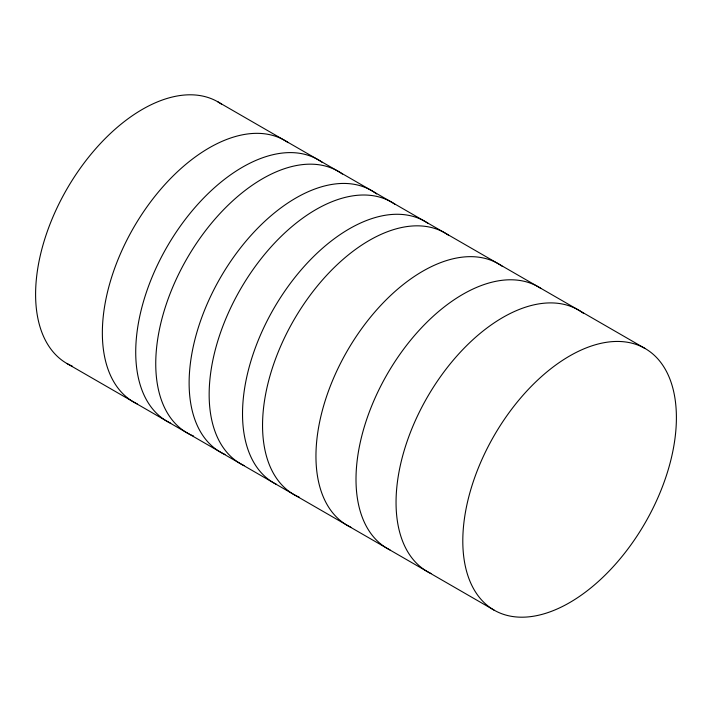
<?xml version="1.0" encoding="UTF-8"?>
<svg xmlns="http://www.w3.org/2000/svg" width="712" height="712" viewBox="0 0 712 712"><rect width="100%" height="100%" fill="white"/><g stroke="black" fill="none" stroke-linecap="round" stroke-linejoin="round"><path stroke-width="1.07" d="M217.916 101.878L645.116 348.515A151.042 87.202 -60 0 1 597.243 582.478A151.042 87.202 -60 0 1 466.44 506.962A151.042 87.202 -60 0 1 645.116 348.515M66.884 363.485L494.084 610.122M350.909 527.263A151.042 87.202 -60 0 1 347.678 350.162A151.042 87.202 -60 0 1 502.627 266.555M390.025 549.931A151.042 87.202 -60 0 1 387.284 374.058A151.042 87.202 -60 0 1 540.96 288.493M299.414 497.288A151.042 87.202 -60 0 1 292.935 321.664A151.042 87.202 -60 0 1 448.373 235.129M276.55 484.418A151.042 87.202 -60 0 1 274.253 307.762A151.042 87.202 -60 0 1 428.348 223.568M244.109 465.603A151.042 87.202 -60 0 1 240.433 289.277A151.042 87.202 -60 0 1 394.973 204.3M225.028 454.478A151.042 87.202 -60 0 1 220.853 276.932A151.042 87.202 -60 0 1 376.639 193.958M193.575 436.029A151.042 87.202 -60 0 1 186.135 260.005A151.042 87.202 -60 0 1 342.428 174.066M170.684 423.213A151.042 87.202 -60 0 1 167.454 246.103A151.042 87.202 -60 0 1 322.403 162.505M137.309 403.944A151.042 87.202 -60 0 1 133.633 227.618A151.042 87.202 -60 0 1 288.173 142.631M431.009 573.507A151.042 87.202 -60 0 1 428.232 395.623A151.042 87.202 -60 0 1 583.564 313.422M72.464 366.262A151.042 87.202 -60 0 1 65.985 190.638A151.042 87.202 -60 0 1 221.423 104.094"/></g></svg>
